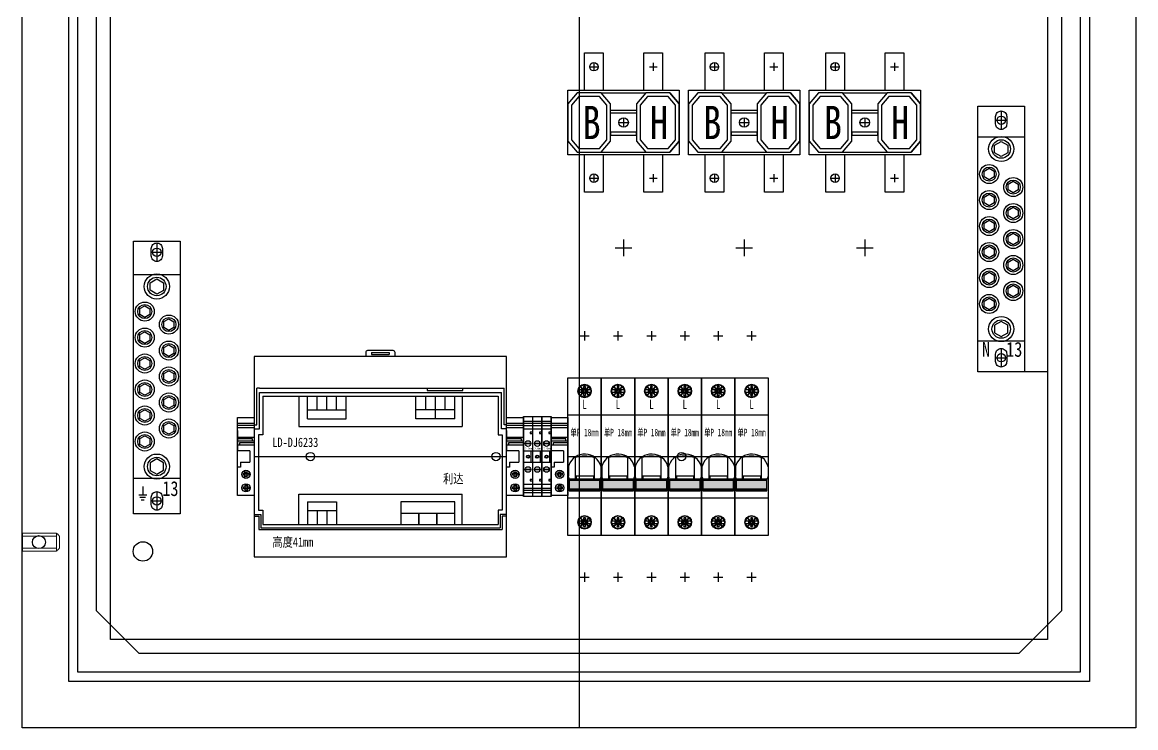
# Model space of a CAD drawing. Extents: x 984765 to 985365, y 80694 to 81594.
# Drawn here: x 984765 to 985365, y 80694 to 81075 of the extents above; entities that cross this region are included whole.
import ezdxf
from ezdxf.enums import TextEntityAlignment as Align

# ---------------------------------------------------------------- set-up
doc = ezdxf.new("R2010")
doc.units = 0
doc.header["$MEASUREMENT"] = 0
doc.linetypes.add('DASH', pattern=[0.35, 0.25, -0.1])
doc.linetypes.add('LYJS-XX', pattern=[0.35, 0.25, -0.1])
for name, color, linetype in [('EL-TEXT', 3, 'Continuous'), ('LY-JS-BJ', 7, 'Continuous'), ('LY-JS-YQJ', 7, 'Continuous')]:
    doc.layers.add(name, color=color, linetype=linetype)
doc.layers.add('LY-二次控制图', color=7, linetype='Continuous', lineweight=18)
doc.styles.add('-宋体', font='', dxfattribs={"width": 0.8})
doc.styles.add('LY-SJ-元器件', font='', dxfattribs={"width": 0.6, "height": 4})
doc.styles.get('-宋体').set_extended_font_data('SimSun')
doc.styles.get('LY-SJ-元器件').set_extended_font_data('SimSun')

# ---------------------------------------------------------------- blocks, each defined once
blk = doc.blocks.new('端子堵头')
at = {"layer": 'LY-JS-YQJ'}
for p, q in [((0, 39.03), (9, 39.03)), ((0, 37.96), (9, 37.96)), ((0, 36.73), (9, 36.73)), ((0, 35), (0, 24)), ((0, 31.48), (9, 31.48)), ((7.97, 30.59), (0, 30.59)), ((7.97, 29.53), (7.97, 30.59)), ((9, 35), (9, 24)), ((9, 34.58), (9, 33.47)), ((0, 29.53), (9, 29.53)), ((0, 27.32), (9, 27.32)), ((1.25, 27.32), (1.25, 28.56)), ((1.25, 28.56), (9, 28.56)), ((6.66, 24), (0, 24)), ((6.66, 24), (6.66, 18)), ((1.59, 15.27), (0, 15.27)), ((1.59, 18), (1.59, 15.27)), ((1.59, 18), (6.66, 18))]:
    blk.add_line(p, q, dxfattribs=at)
for points in [[(0, 42), (9, 42), (9, 0), (0, 0)], [(3.2, 12.05), (6.01, 12.05), (6.01, 10.99), (3.2, 10.99)], [(5.06, 12.84), (5.06, 10.03), (3.99, 10.03), (3.99, 12.84)], [(3.2, 4.76), (6.01, 4.76), (6.01, 3.69), (3.2, 3.69)], [(5.13, 5.6), (5.13, 2.79), (4.06, 2.79), (4.06, 5.6)]]:
    blk.add_lwpolyline(points, close=True, dxfattribs=at)
for centre in [(4.54, 11.43), (4.54, 4.14)]:
    blk.add_circle(centre, 2.23, dxfattribs=at)
blk = doc.blocks.new('A$C7F2E4CF4')
at = {"layer": 'LY-JS-YQJ', "color": 1, "linetype": 'DASH'}
for p, q in [((-3, 0), (3, 0)), ((0, 5), (0, -5))]:
    blk.add_line(p, q, dxfattribs=at)
at = {"layer": 'LY-JS-YQJ', "color": 0, "linetype": 'ByBlock'}
blk.add_lwpolyline([(0, 5), (0, 5, -0.414214), (3, 2), (3, -2, -0.414214), (0, -5), (0, -5, -0.414214), (-3, -2), (-3, 2, -0.414214)], format="xyb", close=True, dxfattribs=at)
blk = doc.blocks.new('13位零排2021')
at = {"layer": 'LY-JS-YQJ', "color": 2, "linetype": 'ByBlock'}
blk.add_lwpolyline([(25, 143), (25, 0), (0, 0), (0, 143)], close=True, dxfattribs=at)
for points in [[(0, 126.5), (25, 126.5)], [(25, 16.5), (0, 16.5)]]:
    blk.add_lwpolyline(points, dxfattribs=at)
at = {"layer": 'LY-JS-YQJ', "color": 3}
for points in [[(12.49, 115.91), (8.94, 117.97), (8.96, 122.07), (12.51, 124.1), (16.06, 122.04), (16.04, 117.94)], [(5.99, 103.38), (3.29, 104.95), (3.3, 108.07), (6.01, 109.62), (8.71, 108.05), (8.7, 104.93)], [(18.99, 96.38), (16.29, 97.95), (16.3, 101.07), (19.01, 102.62), (21.71, 101.05), (21.7, 97.93)], [(5.99, 89.38), (3.29, 90.95), (3.3, 94.07), (6.01, 95.62), (8.71, 94.05), (8.7, 90.93)], [(18.99, 82.38), (16.29, 83.95), (16.3, 87.07), (19.01, 88.62), (21.71, 87.05), (21.7, 83.93)], [(5.99, 75.38), (3.29, 76.95), (3.3, 80.07), (6.01, 81.62), (8.71, 80.05), (8.7, 76.93)], [(18.99, 68.38), (16.29, 69.95), (16.3, 73.07), (19.01, 74.62), (21.71, 73.05), (21.7, 69.93)], [(5.99, 61.38), (3.29, 62.95), (3.3, 66.07), (6.01, 67.62), (8.71, 66.05), (8.7, 62.93)], [(18.99, 54.38), (16.29, 55.95), (16.3, 59.07), (19.01, 60.62), (21.71, 59.05), (21.7, 55.93)], [(5.99, 47.38), (3.29, 48.95), (3.3, 52.07), (6.01, 53.62), (8.71, 52.05), (8.7, 48.93)], [(18.99, 40.38), (16.29, 41.95), (16.3, 45.07), (19.01, 46.62), (21.71, 45.05), (21.7, 41.93)], [(5.99, 33.38), (3.29, 34.95), (3.3, 38.07), (6.01, 39.62), (8.71, 38.05), (8.7, 34.93)], [(12.49, 27.09), (8.94, 25.03), (8.96, 20.93), (12.51, 18.9), (16.06, 20.96), (16.04, 25.06)]]:
    blk.add_lwpolyline(points, close=True, dxfattribs=at)
for centre, radius in [((12.5, 120.01), 6.76), ((12.5, 120.01), 4.97), ((6, 106.5), 5.14), ((6, 106.5), 3.78), ((19, 99.5), 5.14), ((19, 99.5), 3.78), ((6, 92.5), 5.14), ((6, 92.5), 3.78), ((19, 85.5), 5.14), ((19, 85.5), 3.78), ((6, 78.5), 5.14), ((6, 78.5), 3.78), ((19, 71.5), 5.14), ((19, 71.5), 3.78), ((6, 64.5), 5.14), ((6, 64.5), 3.78), ((19, 57.5), 5.14), ((19, 57.5), 3.78), ((6, 50.5), 5.14), ((6, 50.5), 3.78), ((19, 43.5), 5.14), ((19, 43.5), 3.78), ((6, 36.5), 5.14), ((6, 36.5), 3.78), ((12.5, 22.99), 6.76), ((12.5, 22.99), 4.97)]:
    blk.add_circle(centre, radius, dxfattribs=at)
at = {"layer": 'LY-JS-YQJ', "color": 0}
for p in [(12.5, 135.5), (12.5, 7.5)]:
    blk.add_blockref('A$C7F2E4CF4', p, dxfattribs=at)
at = {"layer": 'LY-JS-YQJ', "color": 1, "style": '-宋体', "width": 0.8}
blk.add_text('N', height=8, dxfattribs=at).set_placement((2.16, 8.05))
at = {"layer": 'LY-JS-YQJ', "color": 4, "style": '-宋体', "width": 0.8}
blk.add_text('13', height=8, dxfattribs=at).set_placement((15.18, 8.05))
blk = doc.blocks.new('13位地排2021')
for p, q in [((12.5, 147), (12.5, 147)), ((12.5, 147), (16.12, 147)), ((12.5, 0), (12.5, 0))]:
    blk.add_line(p, q)
at = {"layer": 'LY-JS-YQJ', "color": 1, "linetype": 'ByBlock'}
for p, q in [((4.95, 14.76), (4.95, 10.28)), ((2.87, 10.28), (7.03, 10.28)), ((3.41, 8.93), (6.43, 8.93)), ((4.14, 7.58), (5.65, 7.58))]:
    blk.add_line(p, q, dxfattribs=at)
at = {"layer": 'LY-JS-YQJ', "color": 2, "linetype": 'ByBlock'}
blk.add_lwpolyline([(25, 147), (25, 0), (0, 0), (0, 147)], close=True, dxfattribs=at)
for points in [[(0, 129), (25, 129)], [(25, 19), (0, 19)]]:
    blk.add_lwpolyline(points, dxfattribs=at)
at = {"layer": 'LY-JS-YQJ', "color": 3}
for points in [[(12.49, 118.41), (8.94, 120.47), (8.96, 124.57), (12.51, 126.6), (16.06, 124.54), (16.04, 120.44)], [(5.99, 105.88), (3.29, 107.45), (3.3, 110.57), (6.01, 112.12), (8.71, 110.55), (8.7, 107.43)], [(18.99, 98.88), (16.29, 100.45), (16.3, 103.57), (19.01, 105.12), (21.71, 103.55), (21.7, 100.43)], [(5.99, 91.88), (3.29, 93.45), (3.3, 96.57), (6.01, 98.12), (8.71, 96.55), (8.7, 93.43)], [(18.99, 84.88), (16.29, 86.45), (16.3, 89.57), (19.01, 91.12), (21.71, 89.55), (21.7, 86.43)], [(5.99, 77.88), (3.29, 79.45), (3.3, 82.57), (6.01, 84.12), (8.71, 82.55), (8.7, 79.43)], [(18.99, 70.88), (16.29, 72.45), (16.3, 75.57), (19.01, 77.12), (21.71, 75.55), (21.7, 72.43)], [(5.99, 63.88), (3.29, 65.45), (3.3, 68.57), (6.01, 70.12), (8.71, 68.55), (8.7, 65.43)], [(18.99, 56.88), (16.29, 58.45), (16.3, 61.57), (19.01, 63.12), (21.71, 61.55), (21.7, 58.43)], [(5.99, 49.88), (3.29, 51.45), (3.3, 54.57), (6.01, 56.12), (8.71, 54.55), (8.7, 51.43)], [(18.99, 42.88), (16.29, 44.45), (16.3, 47.57), (19.01, 49.12), (21.71, 47.55), (21.7, 44.43)], [(5.99, 35.88), (3.29, 37.45), (3.3, 40.57), (6.01, 42.12), (8.71, 40.55), (8.7, 37.43)], [(12.49, 29.59), (8.94, 27.53), (8.96, 23.43), (12.51, 21.4), (16.06, 23.46), (16.04, 27.56)]]:
    blk.add_lwpolyline(points, close=True, dxfattribs=at)
for centre, radius in [((12.5, 122.51), 6.76), ((12.5, 122.51), 4.97), ((6, 109), 5.14), ((6, 109), 3.78), ((19, 102), 5.14), ((19, 102), 3.78), ((6, 95), 5.14), ((6, 95), 3.78), ((19, 88), 5.14), ((19, 88), 3.78), ((6, 81), 5.14), ((6, 81), 3.78), ((19, 74), 5.14), ((6, 67), 5.14), ((19, 74), 3.78), ((6, 67), 3.78), ((19, 60), 5.14), ((19, 60), 3.78), ((6, 53), 5.14), ((6, 53), 3.78), ((19, 46), 5.14), ((19, 46), 3.78), ((6, 39), 5.14), ((6, 39), 3.78), ((12.5, 25.49), 6.76), ((12.5, 25.49), 4.97)]:
    blk.add_circle(centre, radius, dxfattribs=at)
at = {"layer": 'LY-JS-YQJ', "color": 0}
for p in [(12.5, 141), (12.5, 7)]:
    blk.add_blockref('A$C7F2E4CF4', p, dxfattribs=at)
at = {"layer": 'LY-JS-YQJ', "color": 4, "style": '-宋体', "width": 0.8}
blk.add_text('13', height=8, dxfattribs=at).set_placement((15.47, 9.63))
blk = doc.blocks.new('A$C28731D74')
at = {"layer": 'LY-JS-BJ', "color": 1}
blk.add_lwpolyline([(-237, 410), (237, 410), (260, 387), (260, -387), (237, -410), (-237, -410), (-260, -387), (-260, 387)], close=True, dxfattribs=at)
blk.add_circle((-235, -355), 5.25, dxfattribs=at)
blk = doc.blocks.new('A$C25615923')
at = {"layer": 'LY-JS-BJ', "color": 0, "linetype": 'DASH', "lineweight": 18}
for p, q in [((18.38, 4.92), (0, 4.92)), ((18.38, 3.3), (0, 3.3)), ((18.38, -4.92), (18.38, 4.92)), ((20, 3.3), (18.38, 4.92)), ((20, -3.3), (20, 3.3)), ((18.38, -3.3), (0, -3.3)), ((18.38, -4.92), (0, -4.92)), ((20, -3.3), (18.38, -4.92))]:
    blk.add_line(p, q, dxfattribs=at)
at = {"layer": 'LY-JS-BJ', "color": 7, "linetype": 'DASH'}
blk.add_line((0, 4.92), (0, -4.92), dxfattribs=at)
blk = doc.blocks.new('LD-DJ6233')
for p, q in [((60.08, 56.12), (60.08, 53.91)), ((67.99, 57.12), (61.08, 57.12)), ((63.27, 56.12), (63.27, 54.91)), ((63.27, 56.12), (72.71, 56.12)), ((63.27, 54.91), (72.71, 54.91)), ((74.9, 57.12), (67.99, 57.12)), ((72.71, 56.12), (72.71, 54.91)), ((75.9, 53.91), (75.9, 56.12)), ((1.39, 17.01), (1.39, 36.76)), ((2.81, 36.76), (1.39, 36.76)), ((2.81, 36.76), (134.61, 36.76)), ((93.12, 36.76), (93.12, 35.62)), ((112.43, 35.62), (112.43, 36.76)), ((134.61, 17.01), (134.61, 36.76)), ((2.81, 15), (2.81, 34.58)), ((2.81, 34.58), (133.19, 34.58)), ((4.64, 32.61), (131.36, 32.61)), ((4.64, 32.61), (4.64, 11.79)), ((24, 32.61), (24, 16.15)), ((28.68, 20.4), (28.68, 32.61)), ((33.92, 25.1), (33.92, 32.61)), ((39.15, 25.1), (39.15, 32.61)), ((44.39, 25.1), (44.39, 32.61)), ((49.62, 20.4), (49.62, 32.61)), ((87.16, 20.4), (87.16, 32.61)), ((92.39, 25.1), (92.39, 32.61)), ((93.12, 35.62), (112.43, 35.62)), ((97.63, 20.4), (97.63, 32.61)), ((102.86, 25.1), (102.86, 32.61)), ((108.1, 20.4), (108.1, 32.61)), ((112, 32.61), (112, 16.15)), ((131.36, 32.61), (131.36, 11.79)), ((133.19, 15), (133.19, 34.58)), ((28.68, 25.1), (49.62, 25.1)), ((108.1, 25.1), (87.16, 25.1)), ((28.68, 20.4), (49.62, 20.4)), ((108.1, 20.4), (87.16, 20.4)), ((0, 17.01), (1.39, 17.01)), ((0, 15), (2.81, 15)), ((24, 16.15), (112, 16.15)), ((136, 15), (133.19, 15)), ((136, 17.01), (134.61, 17.01)), ((4.64, 11.79), (2.32, 11.79)), ((2.32, 11.79), (2.32, -28.8)), ((131.36, 11.79), (133.68, 11.79)), ((133.68, 11.79), (133.68, -28.8)), ((24, -20.19), (112, -20.19)), ((24, -36.66), (24, -20.19)), ((112, -36.66), (112, -20.19)), ((2.32, -28.8), (4.64, -28.8)), ((4.64, -28.8), (4.64, -36.66)), ((28.68, -24.44), (28.68, -36.66)), ((28.68, -24.44), (44.39, -24.44)), ((28.68, -29.15), (44.39, -29.15)), ((33.92, -29.15), (33.92, -36.66)), ((39.15, -29.15), (39.15, -36.66)), ((44.39, -24.44), (44.39, -36.66)), ((78.92, -24.44), (78.92, -36.66)), ((88.65, -24.44), (78.92, -24.44)), ((98.37, -24.44), (88.65, -24.44)), ((108.1, -24.44), (98.37, -24.44)), ((108.1, -36.66), (108.1, -24.44)), ((133.68, -28.8), (131.36, -28.8)), ((131.36, -28.8), (131.36, -36.66)), ((0, -31.21), (3.49, -31.21)), ((0, -32.21), (2.49, -32.21)), ((2.49, -32.21), (2.49, -39.39)), ((3.49, -31.21), (3.49, -38.39)), ((78.92, -30.55), (108.1, -30.55)), ((88.65, -36.66), (88.65, -30.55)), ((88.65, -30.55), (88.65, -36.66)), ((98.37, -36.66), (98.37, -30.55)), ((98.37, -30.55), (98.37, -36.66)), ((136, -31.21), (132.51, -31.21)), ((132.51, -31.21), (132.51, -38.39)), ((136, -32.21), (133.51, -32.21)), ((133.51, -32.21), (133.51, -39.39)), ((2.49, -39.39), (133.51, -39.39)), ((3.49, -38.39), (132.51, -38.39)), ((4.64, -36.66), (131.36, -36.66))]:
    blk.add_line(p, q)
at = {"color": 1}
blk.add_line((0, 0), (136, 0), dxfattribs=at)
blk.add_lwpolyline([(0, -54), (136, -54), (136, 54), (0, 54)], close=True)
for centre, start, end in [((61.08, 56.12), 90, 180), ((74.9, 56.12), 0, 90)]:
    blk.add_arc(centre, 1, start, end)
at = {"color": 3, "lineweight": -3, "style": '-宋体', "width": 0.8}
for s, p in [('LD-DJ6233', (9.78, 5.15)), ('利达', (101.77, -14.47)), ('高度41mm', (9.78, -48.59))]:
    blk.add_text(s, height=5.049, dxfattribs=at).set_placement(p)
blk = doc.blocks.new('BH-0.66 φ30')
at = {"color": 1}
for p, q in [((-18.1, 12.5), (-13.9, 12.5)), ((-16, 14.6), (-16, 10.4)), ((13.9, 12.5), (18.1, 12.5)), ((16, 14.6), (16, 10.4)), ((-25, -1.5), (-30, -7.5)), ((-12, -1.5), (12, -1.5)), ((12, -1.5), (7, -7.5)), ((25, -1.5), (12, -1.5)), ((25, -1.5), (30, -7.5)), ((7, -7.5), (7, -27.5)), ((-2.59, -17.5), (2.59, -17.5)), ((0, -14.91), (0, -20.09)), ((-30, -27.5), (-25, -33.5)), ((7, -27.5), (12, -33.5)), ((30, -27.5), (25, -33.5)), ((-12, -33.5), (12, -33.5)), ((-18.1, -47.5), (-13.9, -47.5)), ((-16, -45.4), (-16, -49.6)), ((13.9, -47.5), (18.1, -47.5)), ((16, -45.4), (16, -49.6))]:
    blk.add_line(p, q, dxfattribs=at)
for points in [[(-21, 0), (-21, 20), (-11, 20), (-11, 0)], [(11, 0), (11, 20), (21, 20), (21, 0)], [(-25, -1.5), (-30, -7.5), (-30, -27.5), (-25, -33.5), (-12, -33.5), (-7, -27.5), (-7, -7.5), (-12, -1.5), (-25, -1.5)], [(12, -1.5), (7, -7.5), (7, -27.5), (12, -33.5), (25, -33.5), (30, -27.5), (30, -7.5), (25, -1.5), (12, -1.5)], [(-11, -35), (-11, -55), (-21, -55), (-21, -35)], [(21, -35), (21, -55), (11, -55), (11, -35)]]:
    blk.add_lwpolyline(points, dxfattribs=at)
for points in [[(-30, 0), (30, 0), (30, -35), (-30, -35)], [(-24.06, -3.5), (-28, -8.22), (-28, -26.78), (-24.06, -31.5), (-12.94, -31.5), (-9, -26.78), (-9, -8.22), (-12.94, -3.5)], [(12.94, -3.5), (9, -8.22), (9, -26.78), (12.94, -31.5), (24.06, -31.5), (28, -26.78), (28, -8.22), (24.06, -3.5)], [(-7, -10.83), (7, -10.83), (7, -12.4), (-7, -12.4)], [(-7, -24.33), (7, -24.33), (7, -22.76), (-7, -22.76)]]:
    blk.add_lwpolyline(points, close=True, dxfattribs=at)
blk.add_circle((0, -17.5), 2.59, dxfattribs=at)
at = {"layer": 'EL-TEXT', "color": 0, "linetype": 'ByBlock', "lineweight": -3, "style": '-宋体', "width": 0.8}
for s, p in [('B', (-17.19, -17.51)), ('H', (19.08, -17.51))]:
    blk.add_text(s, height=17.94, dxfattribs=at).set_placement(p, align=Align.MIDDLE_CENTER)
blk = doc.blocks.new('A$Caad63be3')
at = {"color": 3}
for p, q in [((-134.5, 0), (-125.5, 0)), ((-130, 4.5), (-130, -4.5)), ((-69.5, 0), (-60.5, 0)), ((-65, 4.5), (-65, -4.5)), ((-4.5, 0), (4.5, 0)), ((0, 4.5), (0, -4.5))]:
    blk.add_line(p, q, dxfattribs=at)
for p in [(-130, 85), (-65, 85), (0, 85)]:
    blk.add_blockref('BH-0.66 φ30', p, dxfattribs=at)
blk = doc.blocks.new('BH-0.66 φ30x3')
at = {"color": 6}
for centre in [(14, 47.5), (79, 47.5), (144, 47.5), (14, -12.5), (79, -12.5), (144, -12.5)]:
    blk.add_circle(centre, 2.25, dxfattribs=at)
blk.add_blockref('A$Caad63be3', (160, -50))
blk = doc.blocks.new('微端1P-18mm-2022.1')
h = blk.add_hatch(color=0)
h.dxf.hatch_style = 1
h.paths.add_polyline_path([(17.3, -17.47), (17.3, -12.97), (0.7, -12.97), (0.7, -17.47)])
at = {"color": 1}
for p, q in [((9, 67.5), (9, 62.5)), ((6.5, 65), (11.5, 65)), ((0, 0), (18, 0)), ((6.5, -65), (11.5, -65)), ((9, -62.5), (9, -67.5))]:
    blk.add_line(p, q, dxfattribs=at)
at = {"color": 0}
for p, q in [((0, -42.5), (0, 42.5)), ((0, 42.5), (18, 42.5)), ((18, 42.5), (18, -42.5)), ((0, 22.5), (18, 22.5)), ((18, -22.5), (0, -22.5)), ((18, -42.5), (0, -42.5))]:
    blk.add_line(p, q, dxfattribs=at)
at = {"color": 0, "linetype": 'Continuous', "lineweight": 25}
for p, q in [((6.7, 37.82), (6.49, 37.61)), ((6.49, 37.61), (6.6, 37.5)), ((6.6, 37.5), (8.15, 35.95)), ((6.81, 37.71), (6.7, 37.82)), ((8.39, 36.13), (6.81, 37.71)), ((8.5, 37.66), (8.85, 36.31)), ((8.5, 37.66), (8.5, 36.46)), ((9.5, 37.66), (8.5, 37.66)), ((8.5, 36.46), (8.85, 35.96)), ((9.15, 36.31), (8.85, 36.31)), ((8.85, 36.31), (8.85, 35.96)), ((9.5, 37.66), (9.15, 36.31)), ((9.5, 36.46), (9.15, 35.96)), ((9.15, 35.96), (9.15, 36.31)), ((9.5, 36.46), (9.5, 37.66)), ((11.19, 37.71), (9.61, 36.13)), ((9.85, 35.95), (11.4, 37.5)), ((11.3, 37.82), (11.19, 37.71)), ((11.51, 37.61), (11.3, 37.82)), ((11.4, 37.5), (11.51, 37.61)), ((5.58, 34.71), (7.95, 34.71)), ((7.95, 35.91), (5.59, 35.91)), ((6.6, 33.12), (6.49, 33.01)), ((6.49, 33.01), (6.7, 32.8)), ((8.15, 34.67), (6.6, 33.12)), ((6.7, 32.8), (6.81, 32.91)), ((6.81, 32.91), (8.39, 34.49)), ((7.25, 35.91), (7.25, 34.71)), ((7.25, 35.91), (8, 35.46)), ((7.25, 34.71), (8, 35.16)), ((8, 35.46), (8, 35.16)), ((8.25, 35.46), (8, 35.46)), ((8, 35.16), (8.25, 35.16)), ((8.5, 34.16), (8.85, 34.65)), ((8.5, 32.96), (8.85, 34.31)), ((8.5, 34.16), (8.5, 32.96)), ((8.5, 32.96), (9.5, 32.96)), ((8.85, 34.65), (8.85, 34.31)), ((8.85, 34.31), (9.15, 34.31)), ((9, 31.81), (9, 32.06)), ((9.15, 34.31), (9.15, 34.66)), ((9.5, 34.16), (9.15, 34.66)), ((9.15, 34.31), (9.5, 32.96)), ((9.5, 32.96), (9.5, 34.16)), ((9.61, 34.49), (11.19, 32.91)), ((10, 35.46), (9.75, 35.46)), ((9.75, 35.16), (10, 35.16)), ((11.4, 33.12), (9.85, 34.67)), ((10.75, 35.91), (10, 35.46)), ((10, 35.16), (10, 35.46)), ((10.75, 34.71), (10, 35.16)), ((12.42, 35.91), (10.05, 35.91)), ((10.05, 34.71), (12.41, 34.71)), ((10.75, 34.71), (10.75, 35.91)), ((11.19, 32.91), (11.3, 32.8)), ((11.3, 32.8), (11.51, 33.01)), ((11.51, 33.01), (11.4, 33.12)), ((0.25, -5.47), (0.25, -10.49)), ((4.1, -12.22), (4.1, -0.35)), ((14.1, -0.35), (14.1, -12.22)), ((17.95, -5.47), (17.95, -10.49)), ((4.45, -10.38), (13.75, -10.38)), ((4.45, -10.38), (4.45, -12.22)), ((13.75, -10.38), (13.75, -12.22)), ((0.7, -12.22), (0.7, -12.44)), ((17.3, -12.22), (0.7, -12.22)), ((17.3, -12.44), (0.7, -12.44)), ((0.7, -18.44), (0.7, -12.44)), ((17.3, -12.97), (0.7, -12.97)), ((0.7, -12.97), (0.7, -17.47)), ((0.7, -17.47), (17.3, -17.47)), ((17.3, -12.44), (17.3, -12.22)), ((17.3, -18.44), (17.3, -12.44)), ((17.3, -17.47), (17.3, -12.97)), ((0.7, -18.13), (17.3, -18.13)), ((0.7, -18.44), (17.3, -18.44)), ((5.58, -36), (7.95, -36)), ((7.95, -34.8), (5.59, -34.8)), ((6.7, -32.89), (6.49, -33.1)), ((6.49, -33.1), (6.6, -33.21)), ((6.6, -33.21), (8.15, -34.76)), ((6.81, -33), (6.7, -32.89)), ((8.39, -34.58), (6.81, -33)), ((7.25, -34.8), (7.25, -36)), ((7.25, -34.8), (8, -35.25)), ((7.25, -36), (8, -35.55)), ((8, -35.25), (8, -35.55)), ((8.25, -35.25), (8, -35.25)), ((8, -35.55), (8.25, -35.55)), ((8.5, -33.05), (8.85, -34.4)), ((8.5, -33.05), (8.5, -34.25)), ((9.5, -33.05), (8.5, -33.05)), ((8.5, -34.25), (8.85, -34.75)), ((9.15, -34.4), (8.85, -34.4)), ((8.85, -34.4), (8.85, -34.75)), ((9.5, -33.05), (9.15, -34.4)), ((9.5, -34.25), (9.15, -34.75)), ((9.15, -34.75), (9.15, -34.4)), ((9.5, -34.25), (9.5, -33.05)), ((11.19, -33), (9.61, -34.58)), ((10, -35.25), (9.75, -35.25)), ((9.75, -35.55), (10, -35.55)), ((9.85, -34.76), (11.4, -33.21)), ((10.75, -34.8), (10, -35.25)), ((10, -35.55), (10, -35.25)), ((10.75, -36), (10, -35.55)), ((12.42, -34.8), (10.05, -34.8)), ((10.05, -36), (12.41, -36)), ((10.75, -36), (10.75, -34.8)), ((11.3, -32.89), (11.19, -33)), ((11.51, -33.1), (11.3, -32.89)), ((11.4, -33.21), (11.51, -33.1)), ((6.6, -37.59), (6.49, -37.7)), ((6.49, -37.7), (6.7, -37.91)), ((8.15, -36.04), (6.6, -37.59)), ((6.7, -37.91), (6.81, -37.8)), ((6.81, -37.8), (8.39, -36.22)), ((8.5, -36.55), (8.85, -36.05)), ((8.5, -37.75), (8.85, -36.4)), ((8.5, -36.55), (8.5, -37.75)), ((8.5, -37.75), (9.5, -37.75)), ((8.85, -36.05), (8.85, -36.4)), ((8.85, -36.4), (9.15, -36.4)), ((9, -38.9), (9, -38.65)), ((9.15, -36.4), (9.15, -36.05)), ((9.5, -36.55), (9.15, -36.05)), ((9.15, -36.4), (9.5, -37.75)), ((9.5, -37.75), (9.5, -36.55)), ((9.61, -36.22), (11.19, -37.8)), ((11.4, -37.59), (9.85, -36.04)), ((11.19, -37.8), (11.3, -37.91)), ((11.3, -37.91), (11.51, -37.7)), ((11.51, -37.7), (11.4, -37.59))]:
    blk.add_line(p, q, dxfattribs=at)
for points in [[(8.85, 35.96, -0.008657), (8.83, 35.88, -0.023793), (8.8, 35.81, -0.091571), (8.7, 35.65, -0.078411), (8.54, 35.53, -0.073505), (8.41, 35.48, -0.017685), (8.36, 35.47, -0.010456), (8.3, 35.46, -0.005778), (8.25, 35.46)], [(8.25, 35.16, -0.00869), (8.33, 35.15, -0.023887), (8.41, 35.14, -0.086312), (8.57, 35.07, -0.089889), (8.74, 34.92, -0.067544), (8.8, 34.81, -0.017754), (8.82, 34.76, -0.010496), (8.84, 34.71, -0.005799), (8.85, 34.65)], [(9.75, 35.46, -0.008656), (9.67, 35.47, -0.023792), (9.59, 35.48, -0.085963), (9.43, 35.54, -0.089526), (9.26, 35.69, -0.067272), (9.2, 35.81, -0.017683), (9.18, 35.86, -0.010455), (9.16, 35.91, -0.005777), (9.15, 35.96)], [(9.15, 34.66, -0.008657), (9.17, 34.74, -0.023793), (9.2, 34.81, -0.091571), (9.3, 34.96, -0.078412), (9.46, 35.09, -0.073501), (9.59, 35.14, -0.017684), (9.64, 35.15, -0.010456), (9.7, 35.15, -0.005777), (9.75, 35.16)], [(17.95, -5.47, 0.325898), (9.48, 1.36, 0.327549), (0.48, -4.75, 0.019903), (0.25, -5.47)], [(4.1, -0.35, -0.057791), (7.63, 0.35, -0.021426), (9.1, 0.42)], [(9.1, 0.42, -0.062866), (13.22, -0.09, -0.011925), (13.81, -0.26, -0.00278), (14.1, -0.35)], [(0.95, -12.22, -0.004985), (0.8, -11.97, -0.030991), (0.56, -11.44, -0.01067), (0.46, -11.16, -0.005787), (0.39, -10.94, -0.003458), (0.32, -10.72, -0.001919), (0.25, -10.49)], [(17.95, -10.49, -0.002854), (17.85, -10.83, -0.004585), (17.78, -11.05, -0.019111), (17.6, -11.55, -0.037551), (17.32, -12.12, -0.002555), (17.26, -12.22)], [(8.85, -34.75, -0.008657), (8.83, -34.83, -0.023793), (8.8, -34.9, -0.091571), (8.7, -35.05, -0.078411), (8.54, -35.18, -0.073505), (8.41, -35.23, -0.017685), (8.36, -35.24, -0.010456), (8.3, -35.24, -0.005778), (8.25, -35.25)], [(8.25, -35.55, -0.00869), (8.33, -35.56, -0.023887), (8.41, -35.57, -0.086312), (8.57, -35.63, -0.089889), (8.74, -35.79, -0.067544), (8.8, -35.9, -0.017754), (8.82, -35.95, -0.010496), (8.84, -36, -0.005799), (8.85, -36.05)], [(9.75, -35.25, -0.008656), (9.67, -35.24, -0.023792), (9.59, -35.23, -0.085963), (9.43, -35.16, -0.089526), (9.26, -35.01, -0.067272), (9.2, -34.9, -0.017683), (9.18, -34.85, -0.010455), (9.16, -34.8, -0.005777), (9.15, -34.75)], [(9.15, -36.05, -0.008657), (9.17, -35.97, -0.023793), (9.2, -35.9, -0.091571), (9.3, -35.74, -0.078412), (9.46, -35.62, -0.073501), (9.59, -35.57, -0.017684), (9.64, -35.56, -0.010456), (9.7, -35.55, -0.005777), (9.75, -35.55)]]:
    blk.add_lwpolyline(points, format="xyb", dxfattribs=at)
at = {"color": 0}
for centre, radius in [((9, 35.31), 3.64), ((9, 35.31), 3.39), ((9, -35.4), 3.64), ((9, -35.4), 3.39)]:
    blk.add_circle(centre, radius, dxfattribs=at)
at = {"color": 0, "linetype": 'Continuous', "lineweight": 25}
for centre in [(9, 35.31), (9, -35.4)]:
    blk.add_circle(centre, 3.5, dxfattribs=at)
for centre, radius, start, end in [((9, 35.31), 3.25, 137.64536, 169.36129), ((9, 35.31), 3.25, 47.64536, 132.35464), ((7.95, 36.46), 0.552, 270, 359.99998), ((10.05, 36.46), 0.552, 180, 270), ((9, 35.31), 3.25, 10.63871, 42.35464), ((9, 35.31), 3.25, 190.63871, 222.35464), ((9, 35.31), 3.25, 227.64536, 312.35465), ((7.95, 34.16), 0.552, 0, 89.99998), ((10.05, 34.16), 0.552, 90, 180.00002), ((9, 35.31), 3.25, 317.64536, 349.36129), ((9, -35.4), 3.25, 137.64536, 169.36129), ((9, -35.4), 3.25, 190.63871, 222.35464), ((9, -35.4), 3.25, 47.64536, 132.35464), ((7.95, -34.25), 0.552, 270, 359.99998), ((7.95, -36.55), 0.552, 0, 89.99998), ((10.05, -34.25), 0.552, 180, 270), ((10.05, -36.55), 0.552, 90, 180.00002), ((9, -35.4), 3.25, 10.63871, 42.35464), ((9, -35.4), 3.25, 317.64536, 349.36129), ((9, -35.4), 3.25, 227.64536, 312.35465)]:
    blk.add_arc(centre, radius, start, end, dxfattribs=at)
at = {"color": 0, "style": 'LY-SJ-元器件', "width": 0.7}
blk.add_text('L', height=5, dxfattribs=at).set_placement((9, 28.16), align=Align.MIDDLE)
at = {"color": 1, "style": 'LY-SJ-元器件', "width": 0.6}
blk.add_text('单P 18mm', height=4, dxfattribs=at).set_placement((9, 13.08), align=Align.MIDDLE)

msp = doc.modelspace()

# ---------------------------------------------------------------- linework, layer by layer
at = {"color": 4}
msp.add_line((985317.58, 80886.22), (985292.58, 80886.22), dxfattribs=at)
at = {"color": 6}
for centre in [(985292.58, 81021.72), (984837.58, 80950.63), (985292.58, 80893.72), (984920.35, 80840.51), (985020.35, 80840.51), (985120.35, 80840.51), (984837.58, 80816.63)]:
    msp.add_circle(centre, 2.25, dxfattribs=at)
at = {"layer": 'LY-JS-BJ', "color": 4, "linetype": 'LYJS-XX', "lineweight": -3}
msp.add_line((985065.08, 81594.39), (985065.08, 80694.39), dxfattribs=at)
at = {"layer": 'LY-JS-BJ', "color": 0, "lineweight": -3, "ltscale": 2}
for points in [[(984765.08, 81594.39), (985365.08, 81594.39), (985365.08, 80694.39), (984765.08, 80694.39)], [(984790.08, 81569.39), (985340.08, 81569.39), (985340.08, 80719.39), (984790.08, 80719.39)], [(984795.08, 81564.39), (985335.08, 81564.39), (985335.08, 80724.39), (984795.08, 80724.39)]]:
    msp.add_lwpolyline(points, close=True, dxfattribs=at)
at = {"layer": 'LY-JS-BJ', "color": 4, "linetype": 'LYJS-XX', "lineweight": -3}
msp.add_lwpolyline([(984812.58, 81546.89), (985317.58, 81546.89), (985317.58, 80741.89), (984812.58, 80741.89)], close=True, dxfattribs=at)
at = {"layer": 'LY-JS-BJ', "color": 0, "lineweight": -3}
msp.add_circle((984774.08, 80794.39), 3.5, dxfattribs=at)
at = {"layer": 'LY-JS-YQJ'}
for p, q in [((985035.08, 80862.01), (985045.08, 80862.01)), ((985035.08, 80859.55), (985045.08, 80859.55)), ((985035.08, 80858.47), (985045.08, 80858.47)), ((985035.08, 80857.24), (985045.08, 80857.24)), ((985038.74, 80853.72), (985038.74, 80852.94)), ((985040.08, 80853.72), (985038.74, 80853.72)), ((985038.74, 80852.94), (985040.08, 80852.94)), ((985043.74, 80853.72), (985043.74, 80852.94)), ((985045.08, 80853.72), (985043.74, 80853.72)), ((985043.74, 80852.94), (985045.08, 80852.94)), ((985035.08, 80843.51), (985045.08, 80843.51)), ((985039.14, 80843.51), (985039.14, 80837.51)), ((985044.14, 80843.51), (985044.14, 80837.51)), ((985035.08, 80837.51), (985045.08, 80837.51)), ((985038.74, 80828.18), (985038.74, 80827.4)), ((985040.08, 80828.18), (985038.74, 80828.18)), ((985038.74, 80827.4), (985040.08, 80827.4)), ((985043.74, 80828.18), (985043.74, 80827.4)), ((985045.08, 80828.18), (985043.74, 80828.18)), ((985043.74, 80827.4), (985045.08, 80827.4)), ((985045.08, 80825.51), (985035.08, 80825.51)), ((985035.08, 80823.39), (985045.08, 80823.39)), ((985035.08, 80822.32), (985045.08, 80822.32)), ((985035.08, 80821.09), (985045.08, 80821.09))]:
    msp.add_line(p, q, dxfattribs=at)
at = {"layer": 'LY-JS-YQJ', "color": 30, "true_color": 0xf8991e}
for p, q in [((985045.08, 80859.55), (985050.08, 80859.55)), ((985045.08, 80858.47), (985050.08, 80858.47)), ((985045.08, 80857.24), (985050.08, 80857.24)), ((985048.74, 80853.72), (985048.74, 80852.94)), ((985050.08, 80853.72), (985048.74, 80853.72)), ((985048.74, 80852.94), (985050.08, 80852.94)), ((985045.08, 80843.51), (985050.08, 80843.51)), ((985049.14, 80843.51), (985049.14, 80837.51)), ((985045.08, 80837.51), (985050.08, 80837.51)), ((985048.74, 80828.18), (985048.74, 80827.4)), ((985050.08, 80828.18), (985048.74, 80828.18)), ((985048.74, 80827.4), (985050.08, 80827.4)), ((985045.08, 80823.39), (985050.08, 80823.39)), ((985045.08, 80822.32), (985050.08, 80822.32)), ((985045.08, 80821.09), (985050.08, 80821.09))]:
    msp.add_line(p, q, dxfattribs=at)
at = {"layer": 'LY-JS-YQJ'}
for points in [[(985045.08, 80819.01), (985035.08, 80819.01), (985035.08, 80862.01)], [(985040.08, 80862.01), (985040.08, 80819.01)], [(985045.08, 80862.01), (985045.08, 80819.01)], [(985035.08, 80855.51), (985045.08, 80855.51)]]:
    msp.add_lwpolyline(points, dxfattribs=at)
at = {"layer": 'LY-JS-YQJ', "color": 30, "true_color": 0xf8991e}
for points in [[(985045.08, 80862.01), (985050.08, 80862.01), (985050.08, 80819.01), (985045.08, 80819.01)], [(985046.54, 80847.81), (985048.6, 80847.81), (985048.6, 80847.3), (985046.54, 80847.3)], [(985046.54, 80833.8), (985048.6, 80833.8), (985048.6, 80833.28), (985046.54, 80833.28)]]:
    msp.add_lwpolyline(points, close=True, dxfattribs=at)
for points in [[(985045.08, 80855.51), (985050.08, 80855.51)], [(985050.08, 80825.51), (985045.08, 80825.51)]]:
    msp.add_lwpolyline(points, dxfattribs=at)
at = {"layer": 'LY-JS-YQJ'}
for points in [[(985036.54, 80847.81), (985038.6, 80847.81), (985038.6, 80847.3), (985036.54, 80847.3)], [(985041.54, 80847.81), (985043.6, 80847.81), (985043.6, 80847.3), (985041.54, 80847.3)], [(985036.54, 80833.8), (985038.6, 80833.8), (985038.6, 80833.28), (985036.54, 80833.28)], [(985041.54, 80833.8), (985043.6, 80833.8), (985043.6, 80833.28), (985041.54, 80833.28)]]:
    msp.add_lwpolyline(points, close=True, dxfattribs=at)
for centre, radius in [((985037.58, 80847.51), 1.5), ((985042.58, 80847.51), 1.5), ((985037.6, 80840.44), 0.879), ((985037.6, 80840.44), 0.59), ((985042.6, 80840.44), 0.879), ((985042.6, 80840.44), 0.59), ((985037.58, 80833.51), 1.5), ((985042.58, 80833.51), 1.5)]:
    msp.add_circle(centre, radius, dxfattribs=at)
at = {"layer": 'LY-JS-YQJ', "color": 30, "true_color": 0xf8991e}
for centre, radius in [((985047.58, 80847.51), 1.5), ((985047.6, 80840.44), 0.879), ((985047.6, 80840.44), 0.59), ((985047.58, 80833.51), 1.5)]:
    msp.add_circle(centre, radius, dxfattribs=at)

# ---------------------------------------------------------------- block references
at = {"color": 2}
for name, p in [('BH-0.66 φ30x3', (985059.08, 81003.01)), ('微端1P-18mm-2022.1', (985059.08, 80840.51)), ('微端1P-18mm-2022.1', (985077.08, 80840.51)), ('微端1P-18mm-2022.1', (985095.08, 80840.51)), ('微端1P-18mm-2022.1', (985113.08, 80840.51)), ('微端1P-18mm-2022.1', (985131.08, 80840.51)), ('微端1P-18mm-2022.1', (985149.08, 80840.51)), ('LD-DJ6233', (984890.08, 80840.51))]:
    msp.add_blockref(name, p, dxfattribs=at)
for name, p in [('13位零排2021', (985280.08, 80886.22)), ('13位地排2021', (984825.08, 80809.63))]:
    msp.add_blockref(name, p)
at = {"layer": 'LY-JS-BJ', "color": 0, "lineweight": -3}
for name, p in [('A$C28731D74', (985065.08, 81144.39)), ('A$C25615923', (984765.08, 80794.39))]:
    msp.add_blockref(name, p, dxfattribs=at)
at = {"layer": 'LY-JS-YQJ', "lineweight": -3}
for p in [(985026.08, 80819.51), (985050.08, 80819.51)]:
    msp.add_blockref('端子堵头', p, dxfattribs=at)
at = {"layer": 'LY-二次控制图', "lineweight": -3}
msp.add_blockref('端子堵头', (984881.08, 80819.51), dxfattribs=at)

# ---------------------------------------------------------------- texts
at = {"layer": 'LY-JS-YQJ', "char_height": 1, "width": 2.5692, "attachment_point": 1}
for insert in [(985035.99, 80845.32), (985040.99, 80845.32)]:
    msp.add_mtext('2.5mm', dxfattribs=dict(at, insert=insert))
at = {"layer": 'LY-JS-YQJ', "color": 30, "true_color": 0xf8991e, "insert": (985045.99, 80845.32), "char_height": 1, "width": 2.5692, "attachment_point": 1}
msp.add_mtext('2.5mm', dxfattribs=at)

doc.saveas('drawing.dxf')
